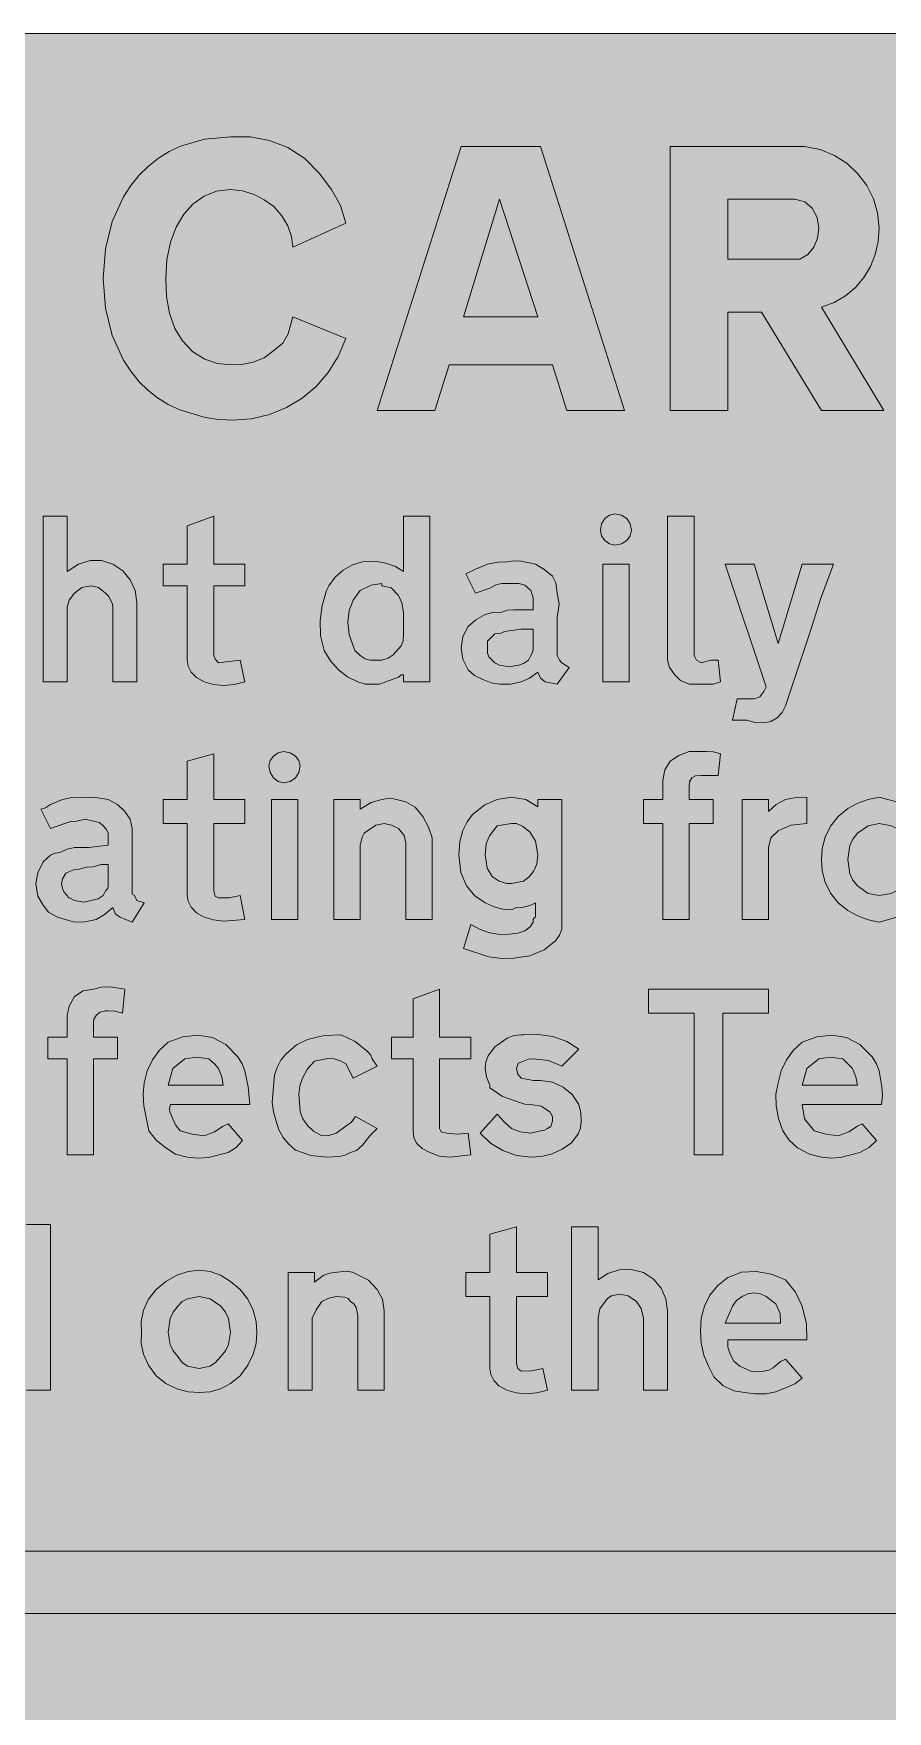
# Model space of a CAD drawing. Header units: metres. Extents: x 10 to 559, y 12 to 260.
# Drawn here: x 281.7 to 345.7, y 134.1 to 259.9 of the extents above; entities that cross this region are included whole.
import ezdxf

# ---------------------------------------------------------------- set-up
doc = ezdxf.new("R2010")
doc.units = ezdxf.units.M
doc.layers.add('FILL_BLACK_000000', color=7, linetype='Continuous', true_color=0x000000)
doc.layers.add('FILL_YELLOW_FFFF00', color=7, linetype='Continuous', true_color=0xffff00)

msp = doc.modelspace()

# ---------------------------------------------------------------- hatches: boundary and pattern name
at = {"layer": 'FILL_BLACK_000000', "true_color": 0x000000}
h = msp.add_hatch(color=7, dxfattribs=at)
h.dxf.hatch_style = 1
h.paths.add_polyline_path([(304.53, 235.71), (303.78, 234.51), (302.87, 233.46), (301.82, 232.58), (300.65, 231.88), (299.38, 231.36), (298.04, 231.05), (296.64, 230.94), (295.58, 230.99), (294.56, 231.14), (292.66, 231.71), (291.79, 232.12), (291, 232.61), (290.27, 233.18), (289.62, 233.82), (288.99, 234.6), (288.44, 235.43), (287.6, 237.29), (287.09, 239.34), (286.92, 241.56), (287.09, 243.78), (287.6, 245.84), (288.44, 247.69), (288.99, 248.52), (289.62, 249.3), (290.32, 249.99), (291.07, 250.59), (291.86, 251.08), (292.7, 251.48), (294.51, 252.01), (296.46, 252.18), (297.94, 252.18), (299.39, 251.91), (300.76, 251.37), (302.04, 250.56), (303.1, 249.46), (304.02, 248.22), (304.7, 247.03), (305.1, 245.7), (301.14, 243.9), (301.04, 244.71), (300.76, 245.5), (300.3, 246.25), (299.7, 246.96), (298.99, 247.46), (298.22, 247.86), (297.37, 248.12), (296.46, 248.22), (295.42, 248.1), (294.49, 247.74), (293.66, 247.16), (292.95, 246.38), (292.38, 245.41), (291.95, 244.27), (291.69, 242.98), (291.6, 241.56), (291.67, 240.22), (291.89, 238.95), (292.28, 237.81), (292.86, 236.88), (293.63, 236.07), (294.53, 235.51), (295.49, 235.18), (296.46, 235.08), (297.3, 235.12), (298.15, 235.28), (298.97, 235.61), (299.7, 236.16), (300.38, 236.72), (300.78, 237.42), (301.14, 238.68), (305.1, 237.06), (304.53, 235.71)])
h = msp.add_hatch(color=7, dxfattribs=at)
h.dxf.hatch_style = 1
h.paths.add_polyline_path([(320.58, 235.08), (312.84, 235.08), (311.76, 231.66), (307.44, 231.66), (313.74, 251.46), (319.68, 251.46), (325.98, 231.66), (321.66, 231.66), (320.58, 235.08)])
h.paths.add_polyline_path([(313.92, 238.68), (319.5, 238.68), (316.62, 247.5), (313.92, 238.68)], flags=16)
h = msp.add_hatch(color=7, dxfattribs=at)
h.dxf.hatch_style = 1
h.paths.add_polyline_path([(329.4, 231.66), (329.4, 251.46), (339.48, 251.46), (340.65, 251.22), (341.72, 250.78), (342.67, 250.17), (343.48, 249.41), (344.15, 248.53), (344.64, 247.54), (344.95, 246.47), (345.06, 245.34), (344.99, 244.34), (344.76, 243.37), (344.41, 242.46), (343.91, 241.63), (343.29, 240.88), (342.55, 240.25), (341.7, 239.75), (340.74, 239.4), (345.42, 231.66), (340.74, 231.66), (336.24, 239.04), (333.72, 239.04), (333.72, 231.66), (329.4, 231.66)])
h.paths.add_polyline_path([(339.12, 243), (339.72, 243.37), (340.18, 243.9), (340.46, 244.57), (340.56, 245.34), (340.43, 246.13), (340.06, 246.83), (339.5, 247.31), (338.76, 247.5), (333.72, 247.5), (333.72, 243), (338.94, 243), (339.12, 243)], flags=16)
h = msp.add_hatch(color=7, dxfattribs=at)
h.dxf.hatch_style = 1
h.paths.add_polyline_path([(326.42, 222.26), (326.16, 221.92), (325.76, 221.67), (325.26, 221.58), (324.86, 221.67), (324.52, 221.92), (324.27, 222.26), (324.18, 222.66), (324.27, 223.16), (324.52, 223.56), (324.86, 223.82), (325.26, 223.92), (325.76, 223.82), (326.16, 223.56), (326.42, 223.16), (326.52, 222.66), (326.42, 222.26)])
h = msp.add_hatch(color=7, dxfattribs=at)
h.dxf.hatch_style = 1
h.paths.add_polyline_path([(285.06, 220.14), (285.93, 220.41), (286.8, 220.41), (287.64, 220.14), (288.38, 219.64), (288.95, 218.97), (289.31, 218.17), (289.44, 217.26), (289.44, 211.32), (287.64, 211.32), (287.64, 216.9), (287.62, 217.17), (287.46, 217.44), (287.35, 217.71), (287.1, 217.98), (286.56, 218.39), (286.02, 218.52), (285.32, 218.39), (284.76, 217.98), (284.36, 217.44), (284.22, 216.9), (284.22, 211.32), (282.42, 211.32), (282.42, 223.74), (284.22, 223.74), (284.22, 219.6), (285.06, 220.14)])
h = msp.add_hatch(color=7, dxfattribs=at)
h.dxf.hatch_style = 1
h.paths.add_polyline_path([(295.31, 213.03), (295.56, 212.76), (297.18, 212.94), (297.54, 211.32), (296.73, 211.12), (295.94, 211.05), (295.19, 211.12), (294.48, 211.32), (293.9, 211.65), (293.51, 212.06), (293.29, 212.51), (293.22, 212.94), (293.22, 218.52), (291.42, 218.52), (291.42, 220.14), (293.22, 220.14), (293.22, 223.02), (295.2, 223.74), (295.2, 220.14), (297.54, 220.14), (297.54, 218.52), (295.2, 218.52), (295.2, 213.3), (295.31, 213.03)])
h = msp.add_hatch(color=7, dxfattribs=at)
h.dxf.hatch_style = 1
h.paths.add_polyline_path([(306.54, 211.16), (306, 211.32), (305.23, 211.69), (304.54, 212.22), (303.95, 212.89), (303.48, 213.66), (303.2, 214.77), (303.17, 215.91), (303.33, 217.05), (303.66, 218.16), (303.84, 218.52), (304.31, 219.16), (304.9, 219.69), (305.59, 220.09), (306.36, 220.32), (307.27, 220.36), (308.09, 220.23), (308.82, 219.97), (309.42, 219.6), (309.42, 223.74), (311.4, 223.74), (311.4, 211.32), (309.42, 211.32), (309.42, 211.68), (309.42, 211.79), (309.42, 211.86), (309.24, 211.86), (309.06, 211.68), (307.62, 211.14), (307.08, 211.14), (306.54, 211.16)])
h.paths.add_polyline_path([(307.8, 218.7), (306.99, 218.57), (306.18, 218.16), (305.64, 217.44), (305.34, 216.68), (305.24, 215.8), (305.34, 214.88), (305.64, 214.02), (305.78, 213.66), (306.18, 213.3), (306.54, 213.05), (306.9, 212.94), (307.8, 212.94), (308.28, 213.11), (308.66, 213.35), (309.24, 214.02), (309.4, 214.4), (309.42, 214.92), (309.42, 216.54), (309.31, 217.24), (309.06, 217.8), (308.5, 218.36), (307.8, 218.52), (307.8, 218.63), (307.8, 218.7)], flags=16)
h = msp.add_hatch(color=7, dxfattribs=at)
h.dxf.hatch_style = 1
h.paths.add_polyline_path([(329.22, 223.74), (331.2, 223.74), (331.2, 213.3), (331.38, 212.94), (331.74, 212.76), (332.46, 212.94), (333, 212.94), (333.18, 211.32), (332.62, 211.16), (331.92, 211.14), (330.84, 211.14), (330.17, 211.43), (329.76, 211.86), (329.36, 212.4), (329.22, 212.94), (329.22, 223.74)])
h = msp.add_hatch(color=7, dxfattribs=at)
h.dxf.hatch_style = 1
h.paths.add_polyline_path([(315.72, 220.14), (316.51, 220.3), (317.16, 220.32), (317.7, 220.39), (318.24, 220.37), (319.32, 220.14), (319.95, 219.76), (320.58, 219.24), (320.83, 218.75), (320.94, 217.98), (321.08, 217.15), (320.94, 216.18), (320.94, 213.3), (321.12, 212.94), (321.3, 212.76), (321.84, 212.4), (320.94, 211.14), (320.04, 211.32), (319.7, 211.61), (319.5, 212.04), (318.87, 211.61), (318.24, 211.32), (317.43, 211.16), (316.62, 211.14), (315.99, 211.25), (315.36, 211.5), (314.75, 211.79), (314.28, 212.22), (313.88, 213.03), (313.74, 213.84), (313.88, 214.72), (314.28, 215.46), (314.84, 215.98), (315.54, 216.36), (316.1, 216.52), (316.8, 216.54), (317.18, 216.7), (317.7, 216.72), (319.14, 216.72), (319.14, 217.26), (319.14, 217.62), (318.96, 218.16), (318.51, 218.57), (318.06, 218.7), (316.8, 218.7), (316.35, 218.59), (315.9, 218.34), (314.82, 217.98), (314.1, 219.42), (314.82, 219.78), (315.72, 220.14)])
h.paths.add_polyline_path([(318.06, 212.58), (318.42, 212.69), (318.78, 212.94), (318.96, 213.3), (319.12, 213.57), (319.14, 213.84), (319.14, 215.28), (318.24, 215.28), (316.98, 215.1), (316.69, 214.94), (316.26, 214.92), (315.72, 214.38), (315.72, 213.48), (315.83, 213.21), (316.08, 212.94), (316.26, 212.76), (316.62, 212.58), (317.34, 212.45), (318.06, 212.58)], flags=16)
h = msp.add_hatch(color=7, dxfattribs=at)
h.dxf.hatch_style = 1
h.paths.add_polyline_path([(326.34, 220.14), (326.34, 211.32), (324.36, 211.32), (324.36, 220.14), (326.34, 220.14)])
h = msp.add_hatch(color=7, dxfattribs=at)
h.dxf.hatch_style = 1
h.paths.add_polyline_path([(336.6, 210.96), (333.54, 220.14), (335.7, 220.14), (337.5, 214.2), (339.3, 220.14), (341.64, 220.14), (340.67, 217.53), (339.84, 214.92), (338.04, 209.52), (337.81, 209.02), (337.43, 208.62), (336.95, 208.36), (336.42, 208.26), (335.79, 208.28), (335.16, 208.44), (334.08, 208.44), (334.44, 210.06), (335.7, 210.06), (336.13, 210.2), (336.42, 210.6), (336.6, 210.96)])
h = msp.add_hatch(color=7, dxfattribs=at)
h.dxf.hatch_style = 1
h.paths.add_polyline_path([(295.31, 195.26), (295.56, 195.12), (296.37, 195.14), (297.18, 195.3), (297.54, 193.5), (295.94, 193.39), (295.19, 193.47), (294.48, 193.68), (293.9, 194.01), (293.51, 194.42), (293.29, 194.87), (293.22, 195.3), (293.22, 200.7), (291.42, 200.7), (291.42, 202.5), (293.22, 202.5), (293.22, 205.38), (295.2, 205.92), (295.2, 202.5), (297.54, 202.5), (297.54, 200.7), (295.2, 200.7), (295.2, 195.66), (295.31, 195.26)])
h = msp.add_hatch(color=7, dxfattribs=at)
h.dxf.hatch_style = 1
h.paths.add_polyline_path([(301.58, 204.52), (301.32, 204.12), (300.92, 203.86), (300.42, 203.76), (300.02, 203.86), (299.68, 204.12), (299.43, 204.52), (299.34, 205.02), (299.43, 205.42), (299.68, 205.76), (300.02, 206.01), (300.42, 206.1), (300.92, 206.01), (301.32, 205.76), (301.58, 205.42), (301.68, 205.02), (301.58, 204.52)])
h = msp.add_hatch(color=7, dxfattribs=at)
h.dxf.hatch_style = 1
h.paths.add_polyline_path([(328.86, 193.5), (328.86, 200.7), (327.42, 200.7), (327.42, 202.5), (328.86, 202.5), (328.86, 203.94), (329, 204.73), (329.4, 205.38), (330.05, 205.81), (330.84, 206.1), (332.1, 206.1), (332.64, 206.08), (333.18, 205.92), (333, 204.3), (331.92, 204.3), (331.81, 204.3), (331.74, 204.3), (331.31, 204.28), (331.02, 204.12), (330.86, 203.83), (330.84, 203.4), (330.84, 202.5), (332.64, 202.5), (332.64, 200.7), (330.84, 200.7), (330.84, 193.5), (328.86, 193.5)])
h = msp.add_hatch(color=7, dxfattribs=at)
h.dxf.hatch_style = 1
h.paths.add_polyline_path([(282.96, 202.14), (283.86, 202.5), (284.58, 202.66), (285.3, 202.68), (286.36, 202.66), (287.28, 202.5), (287.98, 202.12), (288.54, 201.6), (288.95, 201.04), (289.08, 200.34), (289.08, 198.54), (289.08, 195.66), (289.1, 195.41), (289.26, 195.3), (289.44, 194.94), (289.98, 194.76), (289.08, 193.32), (288.18, 193.68), (287.84, 193.91), (287.64, 194.4), (287.01, 193.88), (286.38, 193.5), (285.57, 193.34), (284.76, 193.32), (283.5, 193.68), (282.83, 194.06), (282.42, 194.58), (282.02, 195.26), (281.88, 196.2), (282.02, 197.01), (282.42, 197.82), (282.98, 198.32), (283.31, 198.48), (283.68, 198.54), (284.22, 198.79), (284.76, 198.9), (285.84, 198.9), (287.28, 199.08), (287.28, 199.44), (287.28, 199.98), (287.17, 200.25), (286.92, 200.52), (286.63, 200.77), (286.2, 200.88), (285.57, 201.02), (284.94, 200.88), (284.49, 200.86), (284.04, 200.7), (282.96, 200.34), (282.24, 201.78), (282.6, 201.89), (282.96, 202.14)])
h.paths.add_polyline_path([(286.02, 194.94), (286.54, 195.05), (286.92, 195.3), (287.1, 195.66), (287.26, 195.84), (287.28, 196.02), (287.28, 197.64), (286.74, 197.62), (286.2, 197.46), (285.66, 197.44), (285.12, 197.28), (284.76, 197.26), (284.4, 197.1), (284.13, 196.97), (283.86, 196.56), (283.79, 196.2), (283.86, 195.84), (283.97, 195.57), (284.22, 195.3), (284.31, 195.14), (284.4, 195.12), (284.76, 194.94), (285.46, 194.81), (286.02, 194.94)], flags=16)
h = msp.add_hatch(color=7, dxfattribs=at)
h.dxf.hatch_style = 1
h.paths.add_polyline_path([(307.35, 200.57), (306.72, 200.16), (306.48, 199.97), (306.32, 199.69), (306.18, 199.08), (306.18, 193.5), (304.2, 193.5), (304.2, 202.5), (306.18, 202.5), (306.18, 201.78), (306.99, 202.28), (307.8, 202.5), (308.23, 202.57), (308.7, 202.55), (309.6, 202.32), (310.3, 201.92), (310.86, 201.24), (311.29, 200.43), (311.58, 199.62), (311.58, 193.5), (309.6, 193.5), (309.6, 199.26), (309.47, 199.8), (309.06, 200.34), (308.52, 200.59), (307.98, 200.7), (307.35, 200.57)])
h = msp.add_hatch(color=7, dxfattribs=at)
h.dxf.hatch_style = 1
h.paths.add_polyline_path([(315.9, 192.51), (316.64, 192.38), (317.34, 192.42), (317.98, 192.48), (318.51, 192.67), (318.91, 192.95), (319.14, 193.32), (319.14, 193.43), (319.14, 193.5), (319.23, 193.66), (319.32, 193.68), (319.32, 194.58), (319.32, 194.69), (319.32, 194.76), (318.96, 194.58), (318.42, 194.42), (317.88, 194.4), (317.52, 194.22), (316.87, 194.29), (316.23, 194.45), (315.54, 194.76), (314.78, 195.27), (314.15, 196.02), (313.72, 197.04), (313.56, 198.36), (313.64, 199.35), (313.86, 200.17), (314.19, 200.84), (314.6, 201.38), (315.53, 202.11), (316.44, 202.5), (317.52, 202.68), (318.6, 202.5), (319.5, 201.96), (319.5, 202.5), (321.3, 202.5), (321.3, 192.78), (321.11, 192.33), (320.81, 191.91), (319.97, 191.23), (318.9, 190.78), (317.7, 190.62), (316.76, 190.58), (315.81, 190.71), (313.92, 191.34), (314.46, 193.14), (315.16, 192.77), (315.9, 192.51)])
h.paths.add_polyline_path([(315.86, 199.78), (315.63, 199.18), (315.54, 198.36), (315.69, 197.36), (316.08, 196.74), (316.6, 196.39), (317.16, 196.2), (317.34, 196.2), (317.52, 196.2), (318.42, 196.38), (318.82, 196.69), (319.16, 197.1), (319.41, 197.65), (319.5, 198.36), (319.32, 199.38), (318.89, 200.07), (318.36, 200.49), (317.88, 200.7), (317.52, 200.7), (316.44, 200.52), (315.86, 199.78)], flags=16)
h = msp.add_hatch(color=7, dxfattribs=at)
h.dxf.hatch_style = 1
h.paths.add_polyline_path([(337.34, 202.12), (338.04, 202.5), (338.85, 202.66), (339.66, 202.68), (339.66, 200.7), (338.45, 200.57), (337.5, 200.16), (336.96, 199.62), (336.78, 198.9), (336.78, 193.5), (334.8, 193.5), (334.8, 202.5), (336.78, 202.5), (336.78, 201.6), (337.34, 202.12)])
h = msp.add_hatch(color=7, dxfattribs=at)
h.dxf.hatch_style = 1
h.paths.add_polyline_path([(341.03, 199.69), (341.42, 200.51), (342, 201.24), (342.71, 201.82), (343.46, 202.23), (344.25, 202.51), (345.06, 202.68), (346.75, 202.23), (347.57, 201.82), (348.3, 201.24), (348.88, 200.51), (349.27, 199.69), (349.49, 198.84), (349.56, 198), (349.49, 197.16), (349.27, 196.31), (348.88, 195.49), (348.3, 194.76), (347.57, 194.18), (346.75, 193.77), (345.06, 193.32), (344.25, 193.49), (343.46, 193.77), (342.71, 194.18), (342, 194.76), (341.42, 195.49), (341.03, 196.31), (340.81, 197.16), (340.74, 198), (340.81, 198.84), (341.03, 199.69)])
h.paths.add_polyline_path([(343.44, 199.98), (343.1, 199.54), (342.88, 199.06), (342.72, 198), (342.88, 196.94), (343.1, 196.46), (343.44, 196.02), (344.25, 195.46), (345.06, 195.3), (345.96, 195.46), (346.43, 195.68), (346.86, 196.02), (347.26, 196.94), (347.4, 198), (347.26, 199.06), (346.86, 199.98), (346.43, 200.32), (345.96, 200.54), (345.06, 200.7), (344.25, 200.54), (343.44, 199.98)], flags=16)
h = msp.add_hatch(color=7, dxfattribs=at)
h.dxf.hatch_style = 1
h.paths.add_polyline_path([(301.5, 202.5), (301.5, 193.5), (299.52, 193.5), (299.52, 202.5), (301.5, 202.5)])
h = msp.add_hatch(color=7, dxfattribs=at)
h.dxf.hatch_style = 1
h.paths.add_polyline_path([(284.22, 175.86), (284.22, 183.06), (282.78, 183.06), (282.78, 184.68), (284.22, 184.68), (284.22, 186.3), (284.36, 187.02), (284.76, 187.74), (285.41, 188.15), (286.2, 188.28), (286.76, 188.44), (287.46, 188.46), (288.54, 188.28), (288.36, 186.48), (287.82, 186.64), (287.28, 186.66), (287.17, 186.66), (287.1, 186.66), (286.67, 186.55), (286.38, 186.3), (286.22, 186.03), (286.2, 185.76), (286.2, 184.68), (288, 184.68), (288, 183.06), (286.2, 183.06), (286.2, 175.86), (284.22, 175.86)])
h = msp.add_hatch(color=7, dxfattribs=at)
h.dxf.hatch_style = 1
h.paths.add_polyline_path([(312.25, 177.59), (312.66, 177.48), (313.47, 177.41), (314.28, 177.48), (314.46, 175.86), (312.93, 175.68), (312.13, 175.76), (311.4, 176.04), (310.82, 176.34), (310.43, 176.72), (310.21, 177.15), (310.14, 177.66), (310.14, 183.06), (308.52, 183.06), (308.52, 184.68), (310.14, 184.68), (310.14, 187.56), (312.12, 188.28), (312.12, 184.68), (314.46, 184.68), (314.46, 183.06), (312.12, 183.06), (312.12, 177.84), (312.25, 177.59)])
h = msp.add_hatch(color=7, dxfattribs=at)
h.dxf.hatch_style = 1
h.paths.add_polyline_path([(336.78, 186.48), (333.36, 186.48), (333.36, 175.86), (331.2, 175.86), (331.2, 186.48), (327.78, 186.48), (327.78, 188.28), (336.78, 188.28), (336.78, 186.48)])
h = msp.add_hatch(color=7, dxfattribs=at)
h.dxf.hatch_style = 1
h.paths.add_polyline_path([(291.6, 176.4), (290.9, 176.96), (290.34, 177.66), (289.96, 179.53), (289.91, 180.42), (289.98, 181.26), (290.21, 182.17), (290.61, 182.99), (291.14, 183.72), (291.78, 184.32), (292.89, 184.72), (294.01, 184.84), (295.1, 184.65), (296.1, 184.14), (297.02, 183.22), (297.34, 182.7), (297.54, 182.16), (297.79, 180.97), (297.9, 179.64), (291.96, 179.64), (291.89, 179.37), (291.92, 179.1), (292.14, 178.56), (292.34, 178.11), (292.68, 177.66), (293.58, 177.41), (294.48, 177.3), (295.27, 177.59), (295.92, 178.02), (296.28, 178.2), (297.36, 176.94), (296.89, 176.42), (296.28, 176.04), (294.82, 175.66), (294.03, 175.61), (293.22, 175.68), (292.34, 175.91), (291.6, 176.4)])
h.paths.add_polyline_path([(295.81, 181.71), (295.56, 182.34), (295.27, 182.7), (294.84, 183.06), (293.94, 183.2), (293.04, 183.06), (292.14, 182.34), (291.78, 181.08), (295.92, 181.08), (295.81, 181.71)], flags=16)
h = msp.add_hatch(color=7, dxfattribs=at)
h.dxf.hatch_style = 1
h.paths.add_polyline_path([(303.84, 177.32), (304.38, 177.48), (305.1, 178.02), (305.53, 178.31), (305.82, 178.74), (307.44, 177.84), (306.9, 177.3), (306.36, 176.58), (305.91, 176.18), (305.46, 176.04), (305.05, 175.83), (304.63, 175.73), (303.66, 175.68), (302.49, 175.82), (301.32, 176.22), (300.82, 176.66), (300.4, 177.17), (300.08, 177.74), (299.88, 178.38), (299.67, 179.08), (299.59, 179.82), (299.7, 181.26), (299.76, 181.83), (299.95, 182.41), (300.23, 182.96), (300.6, 183.42), (301.41, 184.1), (302.22, 184.5), (303.48, 184.82), (304.74, 184.86), (305.8, 184.37), (306.72, 183.6), (306.97, 183.33), (307.08, 183.06), (307.44, 182.52), (305.64, 181.62), (305.1, 182.7), (304.74, 182.88), (304.23, 183.06), (303.75, 183.08), (302.76, 182.88), (302.24, 182.32), (301.86, 181.62), (301.65, 181.05), (301.57, 180.43), (301.68, 179.1), (301.88, 178.57), (302.22, 178.07), (302.69, 177.63), (303.3, 177.3), (303.84, 177.32)])
h = msp.add_hatch(color=7, dxfattribs=at)
h.dxf.hatch_style = 1
h.paths.add_polyline_path([(319.5, 181.44), (319.68, 181.44), (320.59, 181.31), (321.39, 180.95), (322.06, 180.38), (322.56, 179.64), (322.72, 179.01), (322.74, 178.38), (322.68, 177.87), (322.51, 177.44), (322.02, 176.76), (321.31, 176.29), (320.56, 175.95), (319.77, 175.75), (318.96, 175.68), (317.89, 175.81), (316.87, 176.18), (315.95, 176.74), (315.18, 177.48), (316.44, 178.92), (316.98, 178.31), (317.52, 177.84), (318.17, 177.59), (318.96, 177.48), (319.68, 177.66), (319.95, 177.68), (320.22, 177.84), (320.47, 177.98), (320.58, 178.38), (320.58, 178.74), (320.4, 179.1), (319.75, 179.51), (318.96, 179.64), (318.51, 179.66), (318.06, 179.82), (316.84, 180.23), (315.9, 180.9), (315.9, 181.08), (315.65, 181.71), (315.54, 182.34), (315.6, 182.85), (315.76, 183.29), (316.26, 183.96), (317.18, 184.61), (317.7, 184.8), (318.24, 184.86), (318.42, 184.86), (319.52, 184.89), (320.62, 184.73), (321.66, 184.35), (322.56, 183.78), (321.3, 182.52), (320.29, 182.93), (319.14, 183.06), (318.78, 183.04), (318.42, 182.88), (318.01, 182.75), (317.88, 182.34), (317.99, 181.91), (318.24, 181.62), (319.14, 181.44), (319.5, 181.44)])
h = msp.add_hatch(color=7, dxfattribs=at)
h.dxf.hatch_style = 1
h.paths.add_polyline_path([(338.94, 176.4), (338.33, 176.96), (337.86, 177.66), (337.53, 178.6), (337.34, 179.53), (337.33, 180.42), (337.5, 181.26), (337.73, 182.17), (338.13, 182.99), (338.66, 183.72), (339.3, 184.32), (340.41, 184.72), (341.53, 184.84), (342.62, 184.65), (343.62, 184.14), (344.54, 183.22), (344.86, 182.7), (345.06, 182.16), (345.28, 180.97), (345.31, 180.31), (345.24, 179.64), (339.3, 179.64), (339.48, 178.56), (340.2, 177.66), (341.1, 177.41), (342, 177.3), (342.79, 177.59), (343.44, 178.02), (343.8, 178.2), (344.88, 176.94), (344.32, 176.42), (343.62, 176.04), (342.18, 175.66), (341.44, 175.61), (340.74, 175.68), (339.84, 175.91), (338.94, 176.4)])
h.paths.add_polyline_path([(343.33, 181.71), (343.08, 182.34), (342.36, 183.06), (341.39, 183.2), (340.56, 183.06), (339.66, 182.34), (339.3, 181.08), (343.44, 181.08), (343.33, 181.71)], flags=16)
h = msp.add_hatch(color=7, dxfattribs=at)
h.dxf.hatch_style = 1
h.paths.add_polyline_path([(278.82, 158.04), (277.74, 158.04), (276.87, 158.48), (276.14, 159.03), (275.59, 159.71), (275.22, 160.56), (274.92, 161.64), (274.82, 162.72), (274.92, 163.8), (275.22, 164.88), (275.58, 165.42), (276.05, 166.06), (276.64, 166.59), (277.33, 166.99), (278.1, 167.22), (278.9, 167.26), (279.68, 167.11), (280.38, 166.79), (280.98, 166.32), (281.16, 166.32), (281.16, 170.64), (282.96, 170.64), (282.96, 158.22), (281.16, 158.22), (281.16, 158.58), (281.07, 158.74), (280.98, 158.76), (280.87, 158.76), (280.8, 158.76), (280.62, 158.58), (280.06, 158.18), (279.36, 158.04), (278.82, 158.04)])
h.paths.add_polyline_path([(280.31, 160.09), (280.6, 160.37), (280.8, 160.74), (281.05, 161.28), (281.16, 161.82), (281.16, 163.44), (281.03, 164.14), (280.62, 164.7), (280.15, 165.2), (279.54, 165.42), (279.36, 165.42), (278.96, 165.49), (278.57, 165.44), (277.92, 165.06), (277.49, 164.77), (277.2, 164.34), (276.9, 163.5), (276.8, 162.63), (276.9, 161.76), (277.2, 160.92), (277.74, 160.2), (278.19, 159.95), (278.64, 159.84), (279.02, 159.71), (279.54, 159.84), (279.94, 159.9), (280.31, 160.09)], flags=16)
h = msp.add_hatch(color=7, dxfattribs=at)
h.dxf.hatch_style = 1
h.paths.add_polyline_path([(317.99, 159.86), (318.24, 159.66), (319.05, 159.68), (319.86, 159.84), (320.22, 158.22), (319.41, 158.02), (318.62, 157.95), (317.87, 158.02), (317.16, 158.22), (316.58, 158.55), (316.19, 158.96), (315.97, 159.41), (315.9, 159.84), (315.9, 165.24), (314.1, 165.24), (314.1, 167.04), (315.9, 167.04), (315.9, 169.92), (317.88, 170.46), (317.88, 167.04), (320.22, 167.04), (320.22, 165.24), (317.88, 165.24), (317.88, 160.2), (317.99, 159.86)])
h = msp.add_hatch(color=7, dxfattribs=at)
h.dxf.hatch_style = 1
h.paths.add_polyline_path([(324.74, 166.96), (325.58, 167.24), (326.48, 167.28), (327.42, 167.04), (328.16, 166.54), (328.73, 165.87), (329.09, 165.07), (329.22, 164.16), (329.22, 158.22), (327.42, 158.22), (327.42, 163.62), (327.24, 164.34), (326.88, 164.88), (326.25, 165.29), (325.62, 165.42), (325.01, 165.29), (324.73, 165.12), (324.54, 164.88), (324.14, 164.32), (324, 163.62), (324, 158.22), (322.02, 158.22), (322.02, 170.46), (324, 170.46), (324, 166.5), (324.74, 166.96)])
h = msp.add_hatch(color=7, dxfattribs=at)
h.dxf.hatch_style = 1
h.paths.add_polyline_path([(289.94, 164.23), (290.31, 165.05), (290.88, 165.78), (291.61, 166.38), (292.43, 166.84), (293.28, 167.12), (294.12, 167.22), (294.93, 167.12), (295.72, 166.84), (296.47, 166.38), (297.18, 165.78), (297.76, 165.05), (298.15, 164.23), (298.37, 163.38), (298.44, 162.54), (298.37, 161.73), (298.15, 160.92), (297.76, 160.11), (297.18, 159.3), (296.47, 158.72), (295.72, 158.33), (294.93, 158.11), (294.12, 158.04), (293.28, 158.11), (292.43, 158.33), (291.61, 158.72), (290.88, 159.3), (290.31, 160.11), (289.94, 160.92), (289.77, 161.73), (289.8, 162.54), (289.77, 163.38), (289.94, 164.23)])
h.paths.add_polyline_path([(292.83, 164.86), (292.5, 164.52), (292.16, 164.08), (291.94, 163.6), (291.78, 162.54), (291.94, 161.64), (292.16, 161.17), (292.5, 160.74), (292.83, 160.3), (293.24, 160.02), (294.12, 159.84), (294.93, 160.02), (295.34, 160.3), (295.74, 160.74), (296.08, 161.17), (296.3, 161.64), (296.46, 162.54), (296.3, 163.6), (296.08, 164.08), (295.74, 164.52), (294.93, 165.08), (294.12, 165.24), (293.24, 165.08), (292.83, 164.86)], flags=16)
h = msp.add_hatch(color=7, dxfattribs=at)
h.dxf.hatch_style = 1
h.paths.add_polyline_path([(303.84, 165.13), (303.3, 164.88), (302.87, 164.25), (302.58, 163.62), (302.58, 158.22), (300.78, 158.22), (300.78, 167.04), (302.76, 167.04), (302.76, 166.32), (303.41, 166.82), (303.8, 166.98), (304.2, 167.04), (305.17, 167.15), (305.59, 167.07), (306, 166.86), (306.79, 166.46), (307.44, 165.78), (307.85, 165.04), (307.98, 164.16), (307.98, 158.22), (306, 158.22), (306, 163.8), (305.87, 164.41), (305.7, 164.69), (305.46, 164.88), (305.27, 165.09), (304.99, 165.2), (304.38, 165.24), (303.84, 165.13)])
h = msp.add_hatch(color=7, dxfattribs=at)
h.dxf.hatch_style = 1
h.paths.add_polyline_path([(333.36, 158.58), (332.69, 159.23), (332.28, 160.02), (331.94, 160.86), (331.74, 161.75), (331.67, 162.68), (331.74, 163.62), (331.97, 164.53), (332.39, 165.35), (332.98, 166.08), (333.72, 166.68), (334.75, 167.06), (335.88, 167.13), (337.01, 166.93), (338.04, 166.5), (338.81, 165.58), (339.3, 164.52), (339.62, 163.19), (339.66, 162), (333.72, 162), (333.74, 161.46), (333.9, 160.92), (334.19, 160.4), (334.62, 160.02), (335.45, 159.64), (335.91, 159.59), (336.42, 159.66), (336.79, 159.72), (337.12, 159.89), (337.68, 160.38), (338.04, 160.56), (339.3, 159.12), (338.74, 158.69), (338.04, 158.4), (337.33, 158.09), (336.58, 157.95), (335.79, 157.94), (334.98, 158.04), (334.17, 158.18), (333.36, 158.58)])
h.paths.add_polyline_path([(337.64, 163.98), (337.32, 164.7), (336.6, 165.24), (336.17, 165.44), (335.7, 165.51), (335.23, 165.44), (334.8, 165.24), (334.37, 164.95), (334.08, 164.52), (333.54, 163.26), (337.68, 163.26), (337.64, 163.98)], flags=16)
h = msp.add_hatch(color=7, dxfattribs=at)
h.dxf.hatch_style = 1
h.paths.add_polyline_path([(77.4, 136.62), (70.38, 136.62), (63.18, 143.82), (70.38, 150.84), (77.4, 150.84), (72.72, 146.16), (506.16, 146.16), (506.16, 141.48), (72.72, 141.48), (77.4, 136.62)])
at = {"layer": 'FILL_YELLOW_FFFF00', "true_color": 0xffff00}
h = msp.add_hatch(color=7, dxfattribs=at)
h.dxf.hatch_style = 1
h.paths.add_polyline_path([(553.58, 259.79), (554.9, 259.4), (556.14, 258.78), (557.28, 257.94), (558.12, 256.9), (558.74, 255.69), (559.13, 254.35), (559.26, 252.9), (559.26, 19.08), (559.13, 17.73), (558.72, 16.38), (558.07, 15.21), (557.28, 14.04), (556.11, 13.12), (554.83, 12.51), (553.51, 12.17), (552.24, 12.06), (17.1, 12.06), (15.86, 12.17), (14.6, 12.51), (13.38, 13.12), (12.24, 14.04), (11.3, 15.18), (10.62, 16.43), (10.22, 17.74), (10.08, 19.08), (10.08, 252.9), (10.22, 254.25), (10.62, 255.6), (11.3, 256.77), (12.24, 257.94), (12.71, 258.45), (13.28, 258.89), (14.58, 259.56), (15.91, 259.88), (17.1, 259.92), (552.24, 259.92), (553.58, 259.79)])

# ---------------------------------------------------------------- linework, layer by layer
at = {"layer": 'FILL_BLACK_000000', "lineweight": 0, "true_color": 0x000000}
for points in [[(304.53, 235.71), (303.78, 234.51), (302.87, 233.46), (301.82, 232.58), (300.65, 231.88), (299.38, 231.36), (298.04, 231.05), (296.64, 230.94), (295.58, 230.99), (294.56, 231.14), (292.66, 231.71), (291.79, 232.12), (291, 232.61), (290.27, 233.18), (289.62, 233.82), (288.99, 234.6), (288.44, 235.43), (287.6, 237.29), (287.09, 239.34), (286.92, 241.56), (287.09, 243.78), (287.6, 245.84), (288.44, 247.69), (288.99, 248.52), (289.62, 249.3), (290.32, 249.99), (291.07, 250.59), (291.86, 251.08), (292.7, 251.48), (294.51, 252.01), (296.46, 252.18), (297.94, 252.18), (299.39, 251.91), (300.76, 251.37), (302.04, 250.56), (303.1, 249.46), (304.02, 248.22), (304.7, 247.03), (305.1, 245.7), (301.14, 243.9), (301.04, 244.71), (300.76, 245.5), (300.3, 246.25), (299.7, 246.96), (298.99, 247.46), (298.22, 247.86), (297.37, 248.12), (296.46, 248.22), (295.42, 248.1), (294.49, 247.74), (293.66, 247.16), (292.95, 246.38), (292.38, 245.41), (291.95, 244.27), (291.69, 242.98), (291.6, 241.56), (291.67, 240.22), (291.89, 238.95), (292.28, 237.81), (292.86, 236.88), (293.63, 236.07), (294.53, 235.51), (295.49, 235.18), (296.46, 235.08), (297.3, 235.12), (298.15, 235.28), (298.97, 235.61), (299.7, 236.16), (300.38, 236.72), (300.78, 237.42), (301.14, 238.68), (305.1, 237.06)], [(320.58, 235.08), (312.84, 235.08), (311.76, 231.66), (307.44, 231.66), (313.74, 251.46), (319.68, 251.46), (325.98, 231.66), (321.66, 231.66)], [(329.4, 231.66), (329.4, 251.46), (339.48, 251.46), (340.65, 251.22), (341.72, 250.78), (342.67, 250.17), (343.48, 249.41), (344.15, 248.53), (344.64, 247.54), (344.95, 246.47), (345.06, 245.34), (344.99, 244.34), (344.76, 243.37), (344.41, 242.46), (343.91, 241.63), (343.29, 240.88), (342.55, 240.25), (341.7, 239.75), (340.74, 239.4), (345.42, 231.66), (340.74, 231.66), (336.24, 239.04), (333.72, 239.04), (333.72, 231.66)], [(313.92, 238.68), (319.5, 238.68), (316.62, 247.5)], [(339.12, 243), (339.72, 243.37), (340.18, 243.9), (340.46, 244.57), (340.56, 245.34), (340.43, 246.13), (340.06, 246.83), (339.5, 247.31), (338.76, 247.5), (333.72, 247.5), (333.72, 243), (338.94, 243)], [(326.42, 222.26), (326.16, 221.92), (325.76, 221.67), (325.26, 221.58), (324.86, 221.67), (324.52, 221.92), (324.27, 222.26), (324.18, 222.66), (324.27, 223.16), (324.52, 223.56), (324.86, 223.82), (325.26, 223.92), (325.76, 223.82), (326.16, 223.56), (326.42, 223.16), (326.52, 222.66)], [(285.06, 220.14), (285.93, 220.41), (286.8, 220.41), (287.64, 220.14), (288.38, 219.64), (288.95, 218.97), (289.31, 218.17), (289.44, 217.26), (289.44, 211.32), (287.64, 211.32), (287.64, 216.9), (287.62, 217.17), (287.46, 217.44), (287.35, 217.71), (287.1, 217.98), (286.56, 218.39), (286.02, 218.52), (285.32, 218.39), (284.76, 217.98), (284.36, 217.44), (284.22, 216.9), (284.22, 211.32), (282.42, 211.32), (282.42, 223.74), (284.22, 223.74), (284.22, 219.6)], [(295.31, 213.03), (295.56, 212.76), (297.18, 212.94), (297.54, 211.32), (296.73, 211.12), (295.94, 211.05), (295.19, 211.12), (294.48, 211.32), (293.9, 211.65), (293.51, 212.06), (293.29, 212.51), (293.22, 212.94), (293.22, 218.52), (291.42, 218.52), (291.42, 220.14), (293.22, 220.14), (293.22, 223.02), (295.2, 223.74), (295.2, 220.14), (297.54, 220.14), (297.54, 218.52), (295.2, 218.52), (295.2, 213.3)], [(306.54, 211.16), (306, 211.32), (305.23, 211.69), (304.54, 212.22), (303.95, 212.89), (303.48, 213.66), (303.2, 214.77), (303.17, 215.91), (303.33, 217.05), (303.66, 218.16), (303.84, 218.52), (304.31, 219.16), (304.9, 219.69), (305.59, 220.09), (306.36, 220.32), (307.27, 220.36), (308.09, 220.23), (308.82, 219.97), (309.42, 219.6), (309.42, 223.74), (311.4, 223.74), (311.4, 211.32), (309.42, 211.32), (309.42, 211.68), (309.42, 211.79), (309.42, 211.86), (309.24, 211.86), (309.06, 211.68), (307.62, 211.14), (307.08, 211.14)], [(329.22, 223.74), (331.2, 223.74), (331.2, 213.3), (331.38, 212.94), (331.74, 212.76), (332.46, 212.94), (333, 212.94), (333.18, 211.32), (332.62, 211.16), (331.92, 211.14), (330.84, 211.14), (330.17, 211.43), (329.76, 211.86), (329.36, 212.4), (329.22, 212.94)], [(315.72, 220.14), (316.51, 220.3), (317.16, 220.32), (317.7, 220.39), (318.24, 220.37), (319.32, 220.14), (319.95, 219.76), (320.58, 219.24), (320.83, 218.75), (320.94, 217.98), (321.08, 217.15), (320.94, 216.18), (320.94, 213.3), (321.12, 212.94), (321.3, 212.76), (321.84, 212.4), (320.94, 211.14), (320.04, 211.32), (319.7, 211.61), (319.5, 212.04), (318.87, 211.61), (318.24, 211.32), (317.43, 211.16), (316.62, 211.14), (315.99, 211.25), (315.36, 211.5), (314.75, 211.79), (314.28, 212.22), (313.88, 213.03), (313.74, 213.84), (313.88, 214.72), (314.28, 215.46), (314.84, 215.98), (315.54, 216.36), (316.1, 216.52), (316.8, 216.54), (317.18, 216.7), (317.7, 216.72), (319.14, 216.72), (319.14, 217.26), (319.14, 217.62), (318.96, 218.16), (318.51, 218.57), (318.06, 218.7), (316.8, 218.7), (316.35, 218.59), (315.9, 218.34), (314.82, 217.98), (314.1, 219.42), (314.82, 219.78)], [(326.34, 220.14), (326.34, 211.32), (324.36, 211.32), (324.36, 220.14)], [(336.6, 210.96), (333.54, 220.14), (335.7, 220.14), (337.5, 214.2), (339.3, 220.14), (341.64, 220.14), (340.67, 217.53), (339.84, 214.92), (338.04, 209.52), (337.81, 209.02), (337.43, 208.62), (336.95, 208.36), (336.42, 208.26), (335.79, 208.28), (335.16, 208.44), (334.08, 208.44), (334.44, 210.06), (335.7, 210.06), (336.13, 210.2), (336.42, 210.6)], [(307.8, 218.7), (306.99, 218.57), (306.18, 218.16), (305.64, 217.44), (305.34, 216.68), (305.24, 215.8), (305.34, 214.88), (305.64, 214.02), (305.78, 213.66), (306.18, 213.3), (306.54, 213.05), (306.9, 212.94), (307.8, 212.94), (308.28, 213.11), (308.66, 213.35), (309.24, 214.02), (309.4, 214.4), (309.42, 214.92), (309.42, 216.54), (309.31, 217.24), (309.06, 217.8), (308.5, 218.36), (307.8, 218.52), (307.8, 218.63)], [(318.06, 212.58), (318.42, 212.69), (318.78, 212.94), (318.96, 213.3), (319.12, 213.57), (319.14, 213.84), (319.14, 215.28), (318.24, 215.28), (316.98, 215.1), (316.69, 214.94), (316.26, 214.92), (315.72, 214.38), (315.72, 213.48), (315.83, 213.21), (316.08, 212.94), (316.26, 212.76), (316.62, 212.58), (317.34, 212.45)], [(295.31, 195.26), (295.56, 195.12), (296.37, 195.14), (297.18, 195.3), (297.54, 193.5), (295.94, 193.39), (295.19, 193.47), (294.48, 193.68), (293.9, 194.01), (293.51, 194.42), (293.29, 194.87), (293.22, 195.3), (293.22, 200.7), (291.42, 200.7), (291.42, 202.5), (293.22, 202.5), (293.22, 205.38), (295.2, 205.92), (295.2, 202.5), (297.54, 202.5), (297.54, 200.7), (295.2, 200.7), (295.2, 195.66)], [(301.58, 204.52), (301.32, 204.12), (300.92, 203.86), (300.42, 203.76), (300.02, 203.86), (299.68, 204.12), (299.43, 204.52), (299.34, 205.02), (299.43, 205.42), (299.68, 205.76), (300.02, 206.01), (300.42, 206.1), (300.92, 206.01), (301.32, 205.76), (301.58, 205.42), (301.68, 205.02)], [(328.86, 193.5), (328.86, 200.7), (327.42, 200.7), (327.42, 202.5), (328.86, 202.5), (328.86, 203.94), (329, 204.73), (329.4, 205.38), (330.05, 205.81), (330.84, 206.1), (332.1, 206.1), (332.64, 206.08), (333.18, 205.92), (333, 204.3), (331.92, 204.3), (331.81, 204.3), (331.74, 204.3), (331.31, 204.28), (331.02, 204.12), (330.86, 203.83), (330.84, 203.4), (330.84, 202.5), (332.64, 202.5), (332.64, 200.7), (330.84, 200.7), (330.84, 193.5)], [(282.96, 202.14), (283.86, 202.5), (284.58, 202.66), (285.3, 202.68), (286.36, 202.66), (287.28, 202.5), (287.98, 202.12), (288.54, 201.6), (288.95, 201.04), (289.08, 200.34), (289.08, 198.54), (289.08, 195.66), (289.1, 195.41), (289.26, 195.3), (289.44, 194.94), (289.98, 194.76), (289.08, 193.32), (288.18, 193.68), (287.84, 193.91), (287.64, 194.4), (287.01, 193.88), (286.38, 193.5), (285.57, 193.34), (284.76, 193.32), (283.5, 193.68), (282.83, 194.06), (282.42, 194.58), (282.02, 195.26), (281.88, 196.2), (282.02, 197.01), (282.42, 197.82), (282.98, 198.32), (283.31, 198.48), (283.68, 198.54), (284.22, 198.79), (284.76, 198.9), (285.84, 198.9), (287.28, 199.08), (287.28, 199.44), (287.28, 199.98), (287.17, 200.25), (286.92, 200.52), (286.63, 200.77), (286.2, 200.88), (285.57, 201.02), (284.94, 200.88), (284.49, 200.86), (284.04, 200.7), (282.96, 200.34), (282.24, 201.78), (282.6, 201.89)], [(307.35, 200.57), (306.72, 200.16), (306.48, 199.97), (306.32, 199.69), (306.18, 199.08), (306.18, 193.5), (304.2, 193.5), (304.2, 202.5), (306.18, 202.5), (306.18, 201.78), (306.99, 202.28), (307.8, 202.5), (308.23, 202.57), (308.7, 202.55), (309.6, 202.32), (310.3, 201.92), (310.86, 201.24), (311.29, 200.43), (311.58, 199.62), (311.58, 193.5), (309.6, 193.5), (309.6, 199.26), (309.47, 199.8), (309.06, 200.34), (308.52, 200.59), (307.98, 200.7)], [(315.9, 192.51), (316.64, 192.38), (317.34, 192.42), (317.98, 192.48), (318.51, 192.67), (318.91, 192.95), (319.14, 193.32), (319.14, 193.43), (319.14, 193.5), (319.23, 193.66), (319.32, 193.68), (319.32, 194.58), (319.32, 194.69), (319.32, 194.76), (318.96, 194.58), (318.42, 194.42), (317.88, 194.4), (317.52, 194.22), (316.87, 194.29), (316.23, 194.45), (315.54, 194.76), (314.78, 195.27), (314.15, 196.02), (313.72, 197.04), (313.56, 198.36), (313.64, 199.35), (313.86, 200.17), (314.19, 200.84), (314.6, 201.38), (315.53, 202.11), (316.44, 202.5), (317.52, 202.68), (318.6, 202.5), (319.5, 201.96), (319.5, 202.5), (321.3, 202.5), (321.3, 192.78), (321.11, 192.33), (320.81, 191.91), (319.97, 191.23), (318.9, 190.78), (317.7, 190.62), (316.76, 190.58), (315.81, 190.71), (313.92, 191.34), (314.46, 193.14), (315.16, 192.77)], [(337.34, 202.12), (338.04, 202.5), (338.85, 202.66), (339.66, 202.68), (339.66, 200.7), (338.45, 200.57), (337.5, 200.16), (336.96, 199.62), (336.78, 198.9), (336.78, 193.5), (334.8, 193.5), (334.8, 202.5), (336.78, 202.5), (336.78, 201.6)], [(301.5, 202.5), (301.5, 193.5), (299.52, 193.5), (299.52, 202.5)], [(315.86, 199.78), (315.63, 199.18), (315.54, 198.36), (315.69, 197.36), (316.08, 196.74), (316.6, 196.39), (317.16, 196.2), (317.34, 196.2), (317.52, 196.2), (318.42, 196.38), (318.82, 196.69), (319.16, 197.1), (319.41, 197.65), (319.5, 198.36), (319.32, 199.38), (318.89, 200.07), (318.36, 200.49), (317.88, 200.7), (317.52, 200.7), (316.44, 200.52)], [(343.44, 199.98), (343.1, 199.54), (342.88, 199.06), (342.72, 198), (342.88, 196.94), (343.1, 196.46), (343.44, 196.02), (344.25, 195.46), (345.06, 195.3), (345.96, 195.46), (346.43, 195.68), (346.86, 196.02), (347.26, 196.94), (347.4, 198), (347.26, 199.06), (346.86, 199.98), (346.43, 200.32), (345.96, 200.54), (345.06, 200.7), (344.25, 200.54)], [(286.02, 194.94), (286.54, 195.05), (286.92, 195.3), (287.1, 195.66), (287.26, 195.84), (287.28, 196.02), (287.28, 197.64), (286.74, 197.62), (286.2, 197.46), (285.66, 197.44), (285.12, 197.28), (284.76, 197.26), (284.4, 197.1), (284.13, 196.97), (283.86, 196.56), (283.79, 196.2), (283.86, 195.84), (283.97, 195.57), (284.22, 195.3), (284.31, 195.14), (284.4, 195.12), (284.76, 194.94), (285.46, 194.81)], [(284.22, 175.86), (284.22, 183.06), (282.78, 183.06), (282.78, 184.68), (284.22, 184.68), (284.22, 186.3), (284.36, 187.02), (284.76, 187.74), (285.41, 188.15), (286.2, 188.28), (286.76, 188.44), (287.46, 188.46), (288.54, 188.28), (288.36, 186.48), (287.82, 186.64), (287.28, 186.66), (287.17, 186.66), (287.1, 186.66), (286.67, 186.55), (286.38, 186.3), (286.22, 186.03), (286.2, 185.76), (286.2, 184.68), (288, 184.68), (288, 183.06), (286.2, 183.06), (286.2, 175.86)], [(312.25, 177.59), (312.66, 177.48), (313.47, 177.41), (314.28, 177.48), (314.46, 175.86), (312.93, 175.68), (312.13, 175.76), (311.4, 176.04), (310.82, 176.34), (310.43, 176.72), (310.21, 177.15), (310.14, 177.66), (310.14, 183.06), (308.52, 183.06), (308.52, 184.68), (310.14, 184.68), (310.14, 187.56), (312.12, 188.28), (312.12, 184.68), (314.46, 184.68), (314.46, 183.06), (312.12, 183.06), (312.12, 177.84)], [(336.78, 186.48), (333.36, 186.48), (333.36, 175.86), (331.2, 175.86), (331.2, 186.48), (327.78, 186.48), (327.78, 188.28), (336.78, 188.28)], [(291.6, 176.4), (290.9, 176.96), (290.34, 177.66), (289.96, 179.53), (289.91, 180.42), (289.98, 181.26), (290.21, 182.17), (290.61, 182.99), (291.14, 183.72), (291.78, 184.32), (292.89, 184.72), (294.01, 184.84), (295.1, 184.65), (296.1, 184.14), (297.02, 183.22), (297.34, 182.7), (297.54, 182.16), (297.79, 180.97), (297.9, 179.64), (291.96, 179.64), (291.89, 179.37), (291.92, 179.1), (292.14, 178.56), (292.34, 178.11), (292.68, 177.66), (293.58, 177.41), (294.48, 177.3), (295.27, 177.59), (295.92, 178.02), (296.28, 178.2), (297.36, 176.94), (296.89, 176.42), (296.28, 176.04), (294.82, 175.66), (294.03, 175.61), (293.22, 175.68), (292.34, 175.91)], [(303.84, 177.32), (304.38, 177.48), (305.1, 178.02), (305.53, 178.31), (305.82, 178.74), (307.44, 177.84), (306.9, 177.3), (306.36, 176.58), (305.91, 176.18), (305.46, 176.04), (305.05, 175.83), (304.63, 175.73), (303.66, 175.68), (302.49, 175.82), (301.32, 176.22), (300.82, 176.66), (300.4, 177.17), (300.08, 177.74), (299.88, 178.38), (299.67, 179.08), (299.59, 179.82), (299.7, 181.26), (299.76, 181.83), (299.95, 182.41), (300.23, 182.96), (300.6, 183.42), (301.41, 184.1), (302.22, 184.5), (303.48, 184.82), (304.74, 184.86), (305.8, 184.37), (306.72, 183.6), (306.97, 183.33), (307.08, 183.06), (307.44, 182.52), (305.64, 181.62), (305.1, 182.7), (304.74, 182.88), (304.23, 183.06), (303.75, 183.08), (302.76, 182.88), (302.24, 182.32), (301.86, 181.62), (301.65, 181.05), (301.57, 180.43), (301.68, 179.1), (301.88, 178.57), (302.22, 178.07), (302.69, 177.63), (303.3, 177.3)], [(319.5, 181.44), (319.68, 181.44), (320.59, 181.31), (321.39, 180.95), (322.06, 180.38), (322.56, 179.64), (322.72, 179.01), (322.74, 178.38), (322.68, 177.87), (322.51, 177.44), (322.02, 176.76), (321.31, 176.29), (320.56, 175.95), (319.77, 175.75), (318.96, 175.68), (317.89, 175.81), (316.87, 176.18), (315.95, 176.74), (315.18, 177.48), (316.44, 178.92), (316.98, 178.31), (317.52, 177.84), (318.17, 177.59), (318.96, 177.48), (319.68, 177.66), (319.95, 177.68), (320.22, 177.84), (320.47, 177.98), (320.58, 178.38), (320.58, 178.74), (320.4, 179.1), (319.75, 179.51), (318.96, 179.64), (318.51, 179.66), (318.06, 179.82), (316.84, 180.23), (315.9, 180.9), (315.9, 181.08), (315.65, 181.71), (315.54, 182.34), (315.6, 182.85), (315.76, 183.29), (316.26, 183.96), (317.18, 184.61), (317.7, 184.8), (318.24, 184.86), (318.42, 184.86), (319.52, 184.89), (320.62, 184.73), (321.66, 184.35), (322.56, 183.78), (321.3, 182.52), (320.29, 182.93), (319.14, 183.06), (318.78, 183.04), (318.42, 182.88), (318.01, 182.75), (317.88, 182.34), (317.99, 181.91), (318.24, 181.62), (319.14, 181.44)], [(338.94, 176.4), (338.33, 176.96), (337.86, 177.66), (337.53, 178.6), (337.34, 179.53), (337.33, 180.42), (337.5, 181.26), (337.73, 182.17), (338.13, 182.99), (338.66, 183.72), (339.3, 184.32), (340.41, 184.72), (341.53, 184.84), (342.62, 184.65), (343.62, 184.14), (344.54, 183.22), (344.86, 182.7), (345.06, 182.16), (345.28, 180.97), (345.31, 180.31), (345.24, 179.64), (339.3, 179.64), (339.48, 178.56), (340.2, 177.66), (341.1, 177.41), (342, 177.3), (342.79, 177.59), (343.44, 178.02), (343.8, 178.2), (344.88, 176.94), (344.32, 176.42), (343.62, 176.04), (342.18, 175.66), (341.44, 175.61), (340.74, 175.68), (339.84, 175.91)], [(295.81, 181.71), (295.56, 182.34), (295.27, 182.7), (294.84, 183.06), (293.94, 183.2), (293.04, 183.06), (292.14, 182.34), (291.78, 181.08), (295.92, 181.08)], [(343.33, 181.71), (343.08, 182.34), (342.36, 183.06), (341.39, 183.2), (340.56, 183.06), (339.66, 182.34), (339.3, 181.08), (343.44, 181.08)], [(317.99, 159.86), (318.24, 159.66), (319.05, 159.68), (319.86, 159.84), (320.22, 158.22), (319.41, 158.02), (318.62, 157.95), (317.87, 158.02), (317.16, 158.22), (316.58, 158.55), (316.19, 158.96), (315.97, 159.41), (315.9, 159.84), (315.9, 165.24), (314.1, 165.24), (314.1, 167.04), (315.9, 167.04), (315.9, 169.92), (317.88, 170.46), (317.88, 167.04), (320.22, 167.04), (320.22, 165.24), (317.88, 165.24), (317.88, 160.2)], [(324.74, 166.96), (325.58, 167.24), (326.48, 167.28), (327.42, 167.04), (328.16, 166.54), (328.73, 165.87), (329.09, 165.07), (329.22, 164.16), (329.22, 158.22), (327.42, 158.22), (327.42, 163.62), (327.24, 164.34), (326.88, 164.88), (326.25, 165.29), (325.62, 165.42), (325.01, 165.29), (324.73, 165.12), (324.54, 164.88), (324.14, 164.32), (324, 163.62), (324, 158.22), (322.02, 158.22), (322.02, 170.46), (324, 170.46), (324, 166.5)], [(289.94, 164.23), (290.31, 165.05), (290.88, 165.78), (291.61, 166.38), (292.43, 166.84), (293.28, 167.12), (294.12, 167.22), (294.93, 167.12), (295.72, 166.84), (296.47, 166.38), (297.18, 165.78), (297.76, 165.05), (298.15, 164.23), (298.37, 163.38), (298.44, 162.54), (298.37, 161.73), (298.15, 160.92), (297.76, 160.11), (297.18, 159.3), (296.47, 158.72), (295.72, 158.33), (294.93, 158.11), (294.12, 158.04), (293.28, 158.11), (292.43, 158.33), (291.61, 158.72), (290.88, 159.3), (290.31, 160.11), (289.94, 160.92), (289.77, 161.73), (289.8, 162.54), (289.77, 163.38)], [(303.84, 165.13), (303.3, 164.88), (302.87, 164.25), (302.58, 163.62), (302.58, 158.22), (300.78, 158.22), (300.78, 167.04), (302.76, 167.04), (302.76, 166.32), (303.41, 166.82), (303.8, 166.98), (304.2, 167.04), (305.17, 167.15), (305.59, 167.07), (306, 166.86), (306.79, 166.46), (307.44, 165.78), (307.85, 165.04), (307.98, 164.16), (307.98, 158.22), (306, 158.22), (306, 163.8), (305.87, 164.41), (305.7, 164.69), (305.46, 164.88), (305.27, 165.09), (304.99, 165.2), (304.38, 165.24)], [(333.36, 158.58), (332.69, 159.23), (332.28, 160.02), (331.94, 160.86), (331.74, 161.75), (331.67, 162.68), (331.74, 163.62), (331.97, 164.53), (332.39, 165.35), (332.98, 166.08), (333.72, 166.68), (334.75, 167.06), (335.88, 167.13), (337.01, 166.93), (338.04, 166.5), (338.81, 165.58), (339.3, 164.52), (339.62, 163.19), (339.66, 162), (333.72, 162), (333.74, 161.46), (333.9, 160.92), (334.19, 160.4), (334.62, 160.02), (335.45, 159.64), (335.91, 159.59), (336.42, 159.66), (336.79, 159.72), (337.12, 159.89), (337.68, 160.38), (338.04, 160.56), (339.3, 159.12), (338.74, 158.69), (338.04, 158.4), (337.33, 158.09), (336.58, 157.95), (335.79, 157.94), (334.98, 158.04), (334.17, 158.18)], [(292.83, 164.86), (292.5, 164.52), (292.16, 164.08), (291.94, 163.6), (291.78, 162.54), (291.94, 161.64), (292.16, 161.17), (292.5, 160.74), (292.83, 160.3), (293.24, 160.02), (294.12, 159.84), (294.93, 160.02), (295.34, 160.3), (295.74, 160.74), (296.08, 161.17), (296.3, 161.64), (296.46, 162.54), (296.3, 163.6), (296.08, 164.08), (295.74, 164.52), (294.93, 165.08), (294.12, 165.24), (293.24, 165.08)], [(337.64, 163.98), (337.32, 164.7), (336.6, 165.24), (336.17, 165.44), (335.7, 165.51), (335.23, 165.44), (334.8, 165.24), (334.37, 164.95), (334.08, 164.52), (333.54, 163.26), (337.68, 163.26)], [(77.4, 136.62), (70.38, 136.62), (63.18, 143.82), (70.38, 150.84), (77.4, 150.84), (72.72, 146.16), (506.16, 146.16), (506.16, 141.48), (72.72, 141.48)]]:
    msp.add_lwpolyline(points, close=True, dxfattribs=at)
for points in [[(346.75, 193.77), (345.06, 193.32), (344.25, 193.49), (343.46, 193.77), (342.71, 194.18), (342, 194.76), (341.42, 195.49), (341.03, 196.31), (340.81, 197.16), (340.74, 198), (340.81, 198.84), (341.03, 199.69), (341.42, 200.51), (342, 201.24), (342.71, 201.82), (343.46, 202.23), (344.25, 202.51), (345.06, 202.68), (346.75, 202.23)], [(281.16, 170.64), (282.96, 170.64), (282.96, 158.22), (281.16, 158.22)]]:
    msp.add_lwpolyline(points, dxfattribs=at)
at = {"layer": 'FILL_YELLOW_FFFF00', "lineweight": 0, "true_color": 0xffff00}
msp.add_lwpolyline([(552.24, 12.06), (17.1, 12.06), (15.86, 12.17), (14.6, 12.51), (13.38, 13.12), (12.24, 14.04), (11.3, 15.18), (10.62, 16.43), (10.22, 17.74), (10.08, 19.08), (10.08, 252.9), (10.22, 254.25), (10.62, 255.6), (11.3, 256.77), (12.24, 257.94), (12.71, 258.45), (13.28, 258.89), (14.58, 259.56), (15.91, 259.88), (17.1, 259.92), (552.24, 259.92)], dxfattribs=at)

doc.saveas('drawing.dxf')
